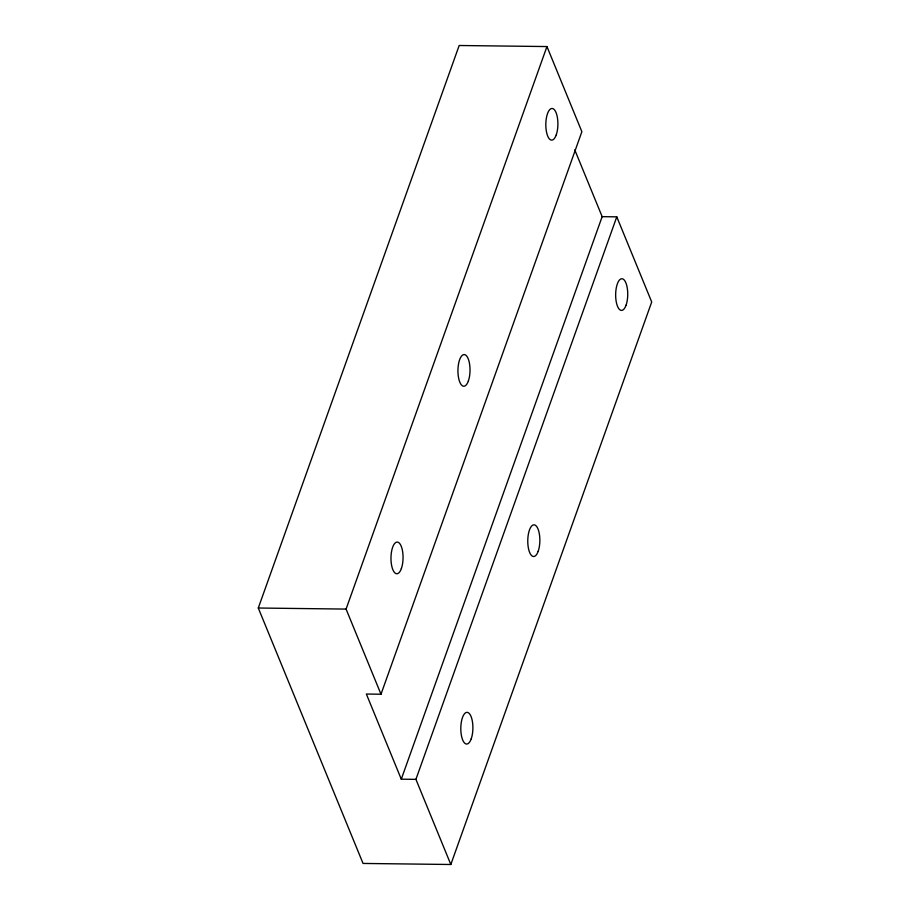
<?xml version="1.0" encoding="UTF-8"?>
<svg xmlns="http://www.w3.org/2000/svg" width="910" height="910" viewBox="0 0 910 910"><rect width="100%" height="100%" fill="white"/><g stroke="black" fill="none" stroke-linecap="round" stroke-linejoin="round"><path stroke-width="1.36" d="M258.292 608.016L459.175 45.5L546.955 46.558L581.877 131.7L380.994 694.228L366.366 694.046L401.276 779.188L415.915 779.358L450.825 864.5L363.045 863.442L258.292 608.016L346.073 609.086L380.994 694.228M346.073 609.086L546.955 46.558M401.276 779.188L602.158 216.66L574.767 149.866M415.915 779.358L616.787 216.842L602.158 216.66M450.825 864.5L651.708 301.983L616.787 216.842M471.221 738.818A15.834 6.04 -89.3 0 0 468.297 712.712A15.834 6.04 -89.3 0 0 461.04 733.005A15.834 6.04 -89.3 0 0 471.221 738.818M538.174 551.312A15.834 6.04 -89.3 0 0 535.251 525.195A15.834 6.04 -89.3 0 0 528.005 545.5A15.834 6.04 -89.3 0 0 538.174 551.312M626.057 305.214A15.834 6.04 -89.3 0 0 623.134 279.097A15.834 6.04 -89.3 0 0 615.888 299.39A15.834 6.04 -89.3 0 0 626.057 305.214M468.343 381.04A15.834 6.04 -89.3 0 0 465.42 354.923A15.834 6.04 -89.3 0 0 458.174 375.216A15.834 6.04 -89.3 0 0 468.343 381.04M401.378 568.545A15.834 6.04 -89.3 0 0 398.455 542.428A15.834 6.04 -89.3 0 0 391.209 562.733A15.834 6.04 -89.3 0 0 401.378 568.545M556.226 134.93A15.834 6.04 -89.3 0 0 553.303 108.825A15.834 6.04 -89.3 0 0 546.057 129.118A15.834 6.04 -89.3 0 0 556.226 134.93"/></g></svg>
